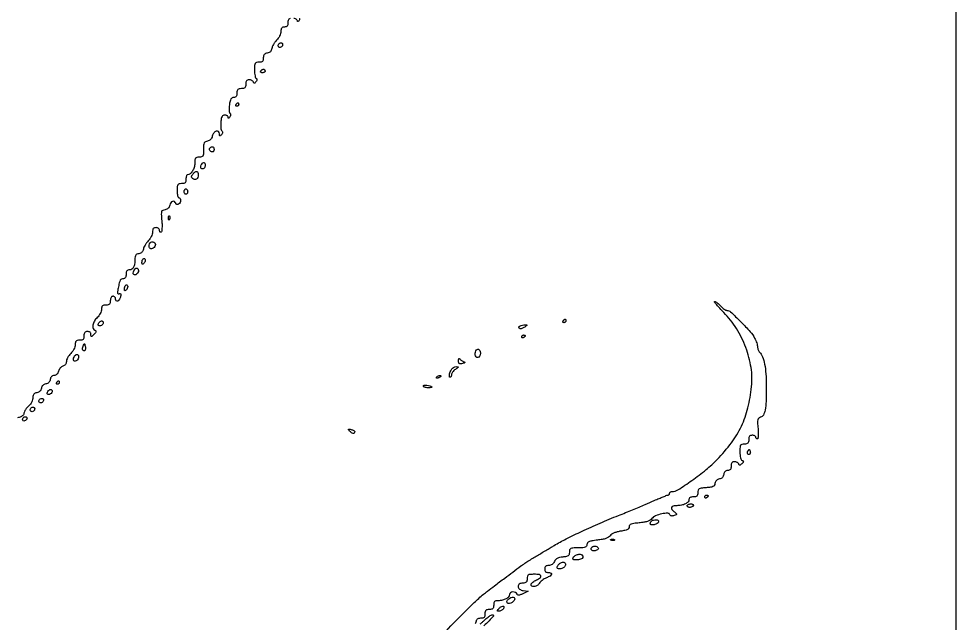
# Model space of a CAD drawing. Extents: x 0 to 2372, y 0 to 2187.
# Drawn here: x 1839 to 2372, y 745 to 1089 of the extents above; entities that cross this region are included whole.
import ezdxf

# ---------------------------------------------------------------- set-up
doc = ezdxf.new("R2010")
doc.units = 0

msp = doc.modelspace()

# ---------------------------------------------------------------- linework, layer by layer
msp.add_lwpolyline([(0, 1093.5), (0, 0), (1186, 0), (2372, 0), (2372, 1093.5), (2372, 2187), (1186, 2187), (0, 2187)], close=True)
for points in [[(1993.204685, 1088.880442, 0.15259), (1992.491667, 1088.491379, 0.147913), (1992.114083, 1087.756727, 0.045296), (1992, 1086.5, -0.044917), (1991.893532, 1085.317234, -0.124434), (1991.55, 1084.5625, -0.149477), (1990.935258, 1084.142566, -0.07578), (1990, 1084, 0.07621), (1989.060373, 1083.855945, 0.151282), (1988.446429, 1083.431818, 0.123909), (1988.104954, 1082.665942, 0.043238), (1988, 1081.454545, -0.075207), (1987.826006, 1080.304328, -0.038467), (1987.287123, 1078.943941, -0.037129), (1986.501965, 1077.598597, -0.045755), (1985.573185, 1076.482276, 0.035026), (1984.620497, 1075.38587, 0.029103), (1983.764311, 1074.099254, 0.030074), (1983.117974, 1072.823204, 0.067042), (1982.823185, 1071.77773, -0.06963), (1982.53744, 1070.783961, -0.090677), (1982.004018, 1070.004056, -0.091234), (1981.231997, 1069.466663, -0.071384), (1980.25, 1069.180449, 0.063704), (1979.205346, 1068.893226, 0.122993), (1978.514308, 1068.378386, 0.117225), (1978.126366, 1067.580071, 0.054795), (1978, 1066.430449, -0.048567), (1977.881089, 1065.209141, -0.152513), (1977.492846, 1064.493045, -0.148603), (1976.758735, 1064.114354, -0.045331), (1975.5, 1064, 0.057941), (1974.095883, 1063.836739, 0.209021), (1973.391509, 1063.308333, 0.116102), (1973.069099, 1062.203376, 0.013184), (1973, 1059.583333, 0.020517), (1973.070451, 1057.86715, 0.029752), (1973.284337, 1056.366146, 0.029649), (1973.590976, 1055.214886, 0.234027), (1973.967954, 1054.833333, -0.163149), (1974.290763, 1054.585325, -0.159777), (1974.402297, 1054.190589, -0.10044), (1974.269552, 1053.652139, -0.041563), (1973.891823, 1053, -0.028582), (1973.3536, 1052.313936, -0.173882), (1972.964766, 1052.099438, -0.275538), (1972.639215, 1052.228694, -0.067515), (1972.340536, 1052.75, 0.113639), (1972.004965, 1053.228323, 0.064235), (1971.419303, 1053.632812, 0.058988), (1970.687358, 1053.906893, 0.060186), (1969.916667, 1054, 0.083381), (1969.035338, 1053.851998, 0.147035), (1968.441667, 1053.423913, 0.11907), (1968.105082, 1052.664212, 0.045039), (1968, 1051.5, -0.045527), (1967.884257, 1050.231486, -0.152009), (1967.5, 1049.5, -0.152009), (1966.768514, 1049.115743, -0.045527), (1965.5, 1049, 0.045527), (1964.231486, 1048.884257, 0.152009), (1963.5, 1048.5, 0.152009), (1963.115743, 1047.768514, 0.045527), (1963, 1046.5, -0.045147), (1962.895702, 1045.347264, -0.115845), (1962.563167, 1044.584523, -0.145225), (1961.981965, 1044.151277, -0.088262), (1961.131669, 1044, 0.126592), (1960.203053, 1043.761061, 0.137027), (1959.537627, 1043.107967, 0.077618), (1959.064304, 1041.878404, 0.019805), (1958.695886, 1039.769329, 0.020734), (1958.542928, 1038.109096, 0.029103), (1958.554503, 1036.621111, 0.028867), (1958.700295, 1035.448394, 0.21205), (1959.011431, 1034.992935, -0.158475), (1959.286299, 1034.668505, -0.103558), (1959.375898, 1034.18211, -0.080818), (1959.265056, 1033.591443, -0.054332), (1958.962526, 1032.973607, -0.020238), (1958.533535, 1032.352394, -0.175296), (1958.256565, 1032.171371, -0.409371), (1958.07686, 1032.280389, -0.059103), (1958.015313, 1032.75, 0.148867), (1957.863742, 1033.226764, 0.097303), (1957.447852, 1033.632812, 0.08108), (1956.830659, 1033.906677, 0.064042), (1956.105035, 1034, 0.116338), (1955.164404, 1033.778134, 0.149103), (1954.522451, 1033.16885, 0.084877), (1954.104354, 1032.009557, 0.020429), (1953.826557, 1029.978478, 0.024306), (1953.751615, 1028.367141, 0.029086), (1953.843129, 1026.850851, 0.029965), (1954.066835, 1025.609859, 0.137644), (1954.421522, 1024.978478, -0.094575), (1954.760471, 1024.479629, -0.128083), (1954.843401, 1023.943401, -0.111389), (1954.654445, 1023.379263, -0.060155), (1954.2, 1022.8, -0.030383), (1953.58579, 1022.256223, -0.284744), (1953.25, 1022.219443, -0.260321), (1953.046105, 1022.507628, -0.02661), (1953, 1023.373324, 0.21854), (1952.450875, 1024.569671, 0.266633), (1951.259599, 1024.797574, 0.147805), (1949.842621, 1023.773954, 0.105752), (1949.002851, 1021.994749, -0.061153), (1948.609603, 1020.925494, -0.076945), (1947.990301, 1020.072819, -0.081572), (1947.17506, 1019.483069, -0.080125), (1946.209006, 1019.180449, 0.082402), (1945.048939, 1018.811284, 0.167276), (1944.392681, 1018.13013, 0.093392), (1944.077274, 1016.890029, 0.015705), (1944, 1014.430449, -0.013102), (1943.931074, 1011.800511, -0.115847), (1943.608931, 1010.693045, -0.209246), (1942.904565, 1010.163649, -0.05806), (1941.5, 1010, 0.050281), (1940.142349, 1009.863127, 0.187091), (1939.432292, 1009.407143, 0.135924), (1939.085897, 1008.486427, 0.022416), (1939, 1006.571429, -0.069224), (1938.673818, 1004.22674, -0.069669), (1937.720196, 1002.065648, -0.08064), (1936.381359, 1000.525581, -0.175327), (1934.928571, 1000, 0.238188), (1934.572534, 999.820191, 0.070073), (1934.272768, 999.265625, 0.053641), (1934.06775, 998.457512, 0.035334), (1934, 997.5, -0.045527), (1933.884257, 996.231486, -0.152009), (1933.5, 995.5, -0.152009), (1932.768514, 995.115743, -0.045527), (1931.5, 995, 0.05449), (1930.111634, 994.848244, 0.201266), (1929.40625, 994.35, 0.124134), (1929.074999, 993.321544, 0.016149), (1929, 991, 0.023598), (1929.07239, 989.467056, 0.037669), (1929.29375, 988.175, 0.04382), (1929.612873, 987.251055, 0.295869), (1930, 987, -0.271056), (1930.724169, 986.576288, -0.142133), (1930.969772, 985.525626, -0.106765), (1930.626688, 984.263724, -0.13558), (1929.809017, 983.381966, -0.088972), (1929.324523, 983.190642, -0.118107), (1928.852632, 983.207877, -0.128568), (1928.467999, 983.43188, -0.117017), (1928.225684, 983.822949, 0.170384), (1927.480585, 984.784431, 0.223398), (1926.393686, 984.931411, 0.170604), (1925.356851, 984.154403, 0.112634), (1924.819551, 982.75, -0.071804), (1924.527763, 981.751983, -0.095067), (1923.980941, 980.981745, -0.092275), (1923.173773, 980.4531, -0.063917), (1922.118975, 980.163279, 0.075209), (1920.773934, 979.76099, 0.213925), (1920.151945, 979.035211, 0.087371), (1919.991832, 977.621085, 0.007219), (1920.274112, 973.913667, -0.014974), (1920.413757, 971.607643, -0.021874), (1920.386892, 969.573363, -0.018398), (1920.234332, 967.950606, -0.225377), (1919.905137, 967.441371, -0.159622), (1919.562082, 967.35851, -0.191124), (1919.265884, 967.504253, -0.125983), (1919.065607, 967.884118, -0.058705), (1919, 968.440983, 0.12119), (1918.849885, 969.051226, 0.106973), (1918.429285, 969.555123, 0.093907), (1917.785022, 969.886332, 0.072022), (1917, 970, 0.07621), (1916.060373, 969.855945, 0.151282), (1915.446429, 969.431818, 0.123909), (1915.104954, 968.665942, 0.043238), (1915, 967.454545, -0.075207), (1914.826006, 966.304328, -0.038467), (1914.287123, 964.943941, -0.037129), (1913.501965, 963.598597, -0.045755), (1912.573185, 962.482276, 0.035026), (1911.620497, 961.38587, 0.029103), (1910.764311, 960.099254, 0.030074), (1910.117974, 958.823204, 0.067042), (1909.823185, 957.77773, -0.06963), (1909.53744, 956.783961, -0.090677), (1909.004018, 956.004056, -0.091234), (1908.231997, 955.466663, -0.071384), (1907.25, 955.180449, 0.065691), (1906.156251, 954.875067, 0.138323), (1905.475505, 954.326407, 0.115972), (1905.1106, 953.430056, 0.038945), (1905, 952.012237, -0.032097), (1904.824934, 949.287886, -0.08738), (1904.250905, 947.44955, -0.135987), (1903.269986, 946.39088, -0.139185), (1901.893011, 946, 0.085724), (1901.026893, 945.850406, 0.146188), (1900.439301, 945.419838, 0.117503), (1900.104697, 944.658664, 0.045088), (1900, 943.5, -0.047734), (1899.90228, 942.478748, -0.083213), (1899.605902, 941.683732, -0.111514), (1899.143008, 941.181832, -0.15208), (1898.559017, 941, 0.10422), (1897.404146, 940.756636, 0.15972), (1896.649953, 940.078778, 0.073809), (1896.094446, 938.665611, 0.010436), (1895.452374, 935.597825, 0.011185), (1895.136669, 933.679084, 0.074377), (1895.144184, 932.712321, 0.2994), (1895.438217, 932.389046, 0.20388), (1895.945685, 932.466432, -0.102752), (1896.470431, 932.657259, -0.306025), (1896.797841, 932.499123, -0.143004), (1896.930089, 931.965226, -0.026022), (1896.834096, 930.939319, -0.088331), (1896.292212, 929.312495, -0.146037), (1895.273913, 928.298998, -0.329557), (1894.414364, 928.423359, -0.200217), (1894, 929.416667, 0.09365), (1893.885796, 930.021059, 0.096515), (1893.559375, 930.534896, 0.099106), (1893.072341, 930.878822, 0.104701), (1892.5, 931, 0.140575), (1891.88002, 930.822179, 0.118484), (1891.4, 930.333333, 0.088208), (1891.09863, 929.543379, 0.04716), (1891, 928.5, -0.045527), (1890.884257, 927.231486, -0.152009), (1890.5, 926.5, -0.152009), (1889.768514, 926.115743, -0.045527), (1888.5, 926, 0.045243), (1887.246473, 925.886341, 0.146819), (1886.510956, 925.510496, 0.152693), (1886.120588, 924.802327, 0.050228), (1886, 923.60496, -0.081044), (1885.822642, 922.51794, -0.039559), (1885.2707, 921.221693, -0.037893), (1884.467357, 919.932838, -0.044699), (1883.517277, 918.85496, 0.071245), (1881.932901, 916.853291, 0.088209), (1881.116052, 914.624806, 0.121262), (1881.239004, 912.763667, 0.231099), (1882.25, 911.703231, -0.130411), (1882.714516, 911.375523, -0.231855), (1882.823973, 910.930908, -0.113), (1882.53203, 910.309689, -0.024392), (1881.75, 909.405612, -0.007531), (1880.663354, 908.300508, -0.179479), (1880.272693, 908.124368, -0.405591), (1880.04758, 908.314838, -0.024489), (1880, 909.285714, 0.099923), (1879.85836, 909.987379, 0.116472), (1879.458333, 910.535714, 0.106002), (1878.82111, 910.881692, 0.071671), (1878, 911, 0.07578), (1877.064742, 910.857434, 0.149477), (1876.45, 910.4375, 0.124434), (1876.106468, 909.682766, 0.044917), (1876, 908.5, -0.045527), (1875.884257, 907.231486, -0.152009), (1875.5, 906.5, -0.152009), (1874.768514, 906.115743, -0.045527), (1873.5, 906, 0.045671), (1872.2254, 905.883333, 0.154167), (1871.495536, 905.495455, 0.151583), (1871.113761, 904.754033, 0.043688), (1871, 903.454545, -0.076912), (1870.821248, 902.299369, -0.038267), (1870.265625, 900.922443, -0.03683), (1869.456762, 899.553462, -0.044556), (1868.5, 898.409091, 0.036549), (1867.543313, 897.301294, 0.034183), (1866.734375, 896.041817, 0.036022), (1866.174234, 894.822323, 0.089883), (1866, 893.860926, -0.082426), (1865.860193, 893.018609, -0.079021), (1865.455081, 892.25298, -0.080037), (1864.838069, 891.658651, -0.088017), (1864.084694, 891.311897, 0.093794), (1863.307179, 890.943177, 0.056763), (1862.554659, 890.251542, 0.05417), (1861.938881, 889.362748, 0.063022), (1861.565642, 888.405517, -0.058886), (1861.185823, 887.407175, -0.081806), (1860.612035, 886.643595, -0.092177), (1859.883201, 886.166827, -0.099187), (1859.050499, 886, 0.090967), (1858.221654, 885.847946, 0.107102), (1857.553748, 885.413917, 0.097166), (1857.080784, 884.70358, 0.063239), (1856.819551, 883.75, -0.071093), (1856.538322, 882.783023, -0.087695), (1856.009039, 882.009232, -0.088854), (1855.252863, 881.470878, -0.075159), (1854.311493, 881.188507, 0.074927), (1853.380287, 880.909654, 0.086432), (1852.622985, 880.377015, 0.086432), (1852.090346, 879.619713, 0.074927), (1851.811493, 878.688507, -0.075159), (1851.529122, 877.747137, -0.088854), (1850.990768, 876.990961, -0.087695), (1850.216977, 876.461678, -0.071093), (1849.25, 876.180449, 0.063874), (1848.198873, 875.891064, 0.12496), (1847.509216, 875.372357, 0.117359), (1847.124348, 874.562551, 0.052551), (1847, 873.3827, -0.076838), (1846.82857, 872.273758, -0.040845), (1846.301162, 870.984812, -0.039444), (1845.531418, 869.726179, -0.048953), (1844.620978, 868.699699, 0.032537), (1843.682343, 867.708837, 0.028037), (1842.828819, 866.555807, 0.029031), (1842.17308, 865.418788, 0.069236), (1841.860763, 864.497448, -0.090147), (1841.547627, 863.68622, -0.074812), (1840.952363, 862.97595, -0.072142), (1840.151277, 862.45124, -0.073666), (1839.239784, 862.180449, 0.064322), (1838.201717, 861.892952, 0.122773)], [(1998.400667, 1088.902322, -0.191232), (1998.588955, 1088.647281, -0.138155), (1998.582539, 1088.259019, -0.065714), (1998.375932, 1087.799254, -0.027962), (1997.980133, 1087.232328, -0.230298), (1997.705006, 1087.098508, -0.280749), (1997.468042, 1087.242948, -0.038577), (1997.233582, 1087.799254, 0.149938), (1996.905443, 1088.259465, 0.062779), (1996.241011, 1088.647281, 0.054337), (1995.370844, 1088.911099, 0.046485)], [(2076.848404, 735.548121, -0.003338), (2087.31481, 746.304162, -0.003025), (2097.930537, 756.93944, -0.023532), (2103.138168, 761.630048, -0.008212), (2105.42177, 763.438243, -0.001807), (2109.404113, 766.46371, -0.001296), (2115.289287, 770.877461, -0.000364), (2124.5, 777.737631, -0.01312), (2126.076136, 778.846748, -0.004156), (2128.483667, 780.419453, -0.004146), (2131.198023, 782.128977, -0.004598), (2133.848654, 783.734323, 0.000121), (2136.510392, 785.313989, 0.00011), (2139.258099, 786.946386, 0.00011), (2141.71555, 788.4078, 0.000353), (2143.348654, 789.381034, -0.017398), (2150.151866, 793.127232, -0.008084), (2159.219426, 797.534033, -0.007618), (2169.463877, 802.120956, -0.007277), (2180, 806.46655, 0.000538), (2187.965169, 809.626834, 0.004037), (2191.724584, 811.158386, 0.005405), (2195.034179, 812.580123, 0.001409), (2200.31977, 814.936543, -0.004736), (2203.000098, 816.110168, -0.006703), (2205.409487, 817.100109, -0.004061), (2207.447895, 817.886777, -0.090291), (2208.06977, 818, 0.106676), (2208.424687, 818.076594, 0.099434), (2208.726745, 818.29375, 0.095976), (2208.929243, 818.618249, 0.091892), (2209, 819, -0.128314), (2209.099506, 819.381361, -0.100732), (2209.379468, 819.70625, -0.08922), (2209.798261, 819.924697, -0.075849), (2210.291806, 820, 0.143275), (2213.750414, 821.011837, 0.011674), (2221.661884, 826.338559, 0.016815), (2229.751622, 832.482671, 0.028417), (2236.03679, 838.221558, 0.033971), (2244.154401, 847.741371, 0.049053), (2249.839042, 857.222203, 0.049542), (2253.530279, 867.555505, 0.035582), (2255.641216, 879.638772, 0.064646), (2255.345615, 890.467473, 0.050655), (2252.348606, 901.842158, 0.049581), (2247.027561, 912.638154, 0.055218), (2239.843642, 921.755677, -0.007474), (2237.553646, 924.152011, -0.014045), (2235.788636, 926.16573, -0.011023), (2234.543425, 927.738944, -0.619415), (2234.673302, 928, -0.138806), (2235.191319, 927.853367, -0.023194), (2236.053973, 927.265625, -0.023881), (2237.029093, 926.457193, -0.019163), (2238, 925.5, 0.025187), (2238.994297, 924.543081, 0.028671), (2240.039415, 923.734375, 0.029685), (2240.992995, 923.160335, 0.12122), (2241.644617, 923, -0.191616), (2243.632274, 922.209231, -0.007272), (2249.459945, 916.537599, -0.012373), (2254.902051, 910.808101, -0.06451), (2257.378025, 907.235874, -0.021201), (2257.998886, 905.899282, -0.019494), (2258.523545, 904.477345, -0.019918), (2258.891074, 903.173069, -0.058777), (2259, 902.24966, 0.053828), (2259.085708, 901.455842, 0.038561), (2259.343063, 900.600274, 0.03912), (2259.720438, 899.813986, 0.065023), (2260.167875, 899.232125, -0.107334), (2261.835316, 896.639533, -0.040774), (2263.014503, 892.479281, -0.032022), (2263.745074, 886.920273, -0.01631), (2263.984944, 879.875, -0.008055), (2263.858279, 871.25433, -0.037986), (2263.331534, 866.338104, -0.076166), (2262.345253, 863.502314, -0.210078), (2260.723004, 862.217313, 0.110978), (2259.689892, 861.683621, 0.163948), (2259.162935, 860.820093, 0.069684), (2259.031351, 859.252904, 0.008763), (2259.279831, 855.850591, -0.014431), (2259.418119, 853.607376, -0.024169), (2259.388612, 851.718611, -0.021345), (2259.235047, 850.283961, -0.371126), (2258.905172, 850, -0.109689), (2258.559847, 850.076679, -0.09986), (2258.265894, 850.29375, -0.095119), (2258.068752, 850.618205, -0.089319), (2258, 851, 0.191087), (2257.848523, 851.381882, 0.088204), (2257.4125, 851.70625, 0.068025), (2256.765418, 851.926307, 0.048028), (2256, 852, 0.07578), (2255.064742, 851.857434, 0.149477), (2254.45, 851.4375, 0.124434), (2254.106468, 850.682766, 0.044917), (2254, 849.5, -0.045527), (2253.884257, 848.231486, -0.152009), (2253.5, 847.5, -0.152009), (2252.768514, 847.115743, -0.045527), (2251.5, 847, 0.057941), (2250.095883, 846.836739, 0.209021), (2249.391509, 846.308333, 0.116102), (2249.069099, 845.203376, 0.013184), (2249, 842.583333, 0.023419), (2249.085097, 840.767506, 0.039356), (2249.346698, 839.264544, 0.047876), (2249.741041, 838.173004, 0.196729), (2250.25, 837.708333, -0.074242), (2250.791793, 837.412592, -0.252947), (2250.952882, 837.058943, -0.154062), (2250.769647, 836.59179, -0.026476), (2250.125, 835.875, -0.026476), (2249.40821, 835.230353, -0.154062), (2248.941057, 835.047118, -0.252947), (2248.587408, 835.208207, -0.074242), (2248.291667, 835.75, 0.117654), (2247.974456, 836.228224, 0.066702), (2247.404948, 836.632812, 0.060765), (2246.683705, 836.906843, 0.060503), (2245.916667, 837, 0.083381), (2245.035338, 836.851998, 0.147035), (2244.441667, 836.423913, 0.11907), (2244.105082, 835.664212, 0.045039), (2244, 834.5, -0.045013), (2243.894691, 833.332615, -0.119974), (2243.556955, 832.573759, -0.147496), (2242.959762, 832.147084, -0.082056), (2242.069551, 832, 0.089135), (2241.229196, 831.84899, 0.107865), (2240.556336, 831.417234, 0.098278), (2240.08185, 830.707764, 0.0632), (2239.819551, 829.75, -0.071093), (2239.538322, 828.783023, -0.087695), (2239.009039, 828.009232, -0.088854), (2238.252863, 827.470878, -0.075159), (2237.311493, 827.188507, 0.074927), (2236.380287, 826.909654, 0.086432), (2235.622985, 826.377015, 0.086432), (2235.090346, 825.619713, 0.074927), (2234.811493, 824.688507, -0.092863), (2234.423968, 823.544368, -0.151471), (2233.686154, 822.845399, -0.083263), (2232.339844, 822.441341, -0.015338), (2229.75, 822.195209, 0.012796), (2226.976669, 821.945857, 0.102743), (2225.766806, 821.544884, 0.194742), (2225.188942, 820.802357, 0.069276), (2225, 819.445209, -0.047898), (2224.881776, 818.213903, -0.152423), (2224.494398, 817.494521, -0.149336), (2223.760859, 817.114646, -0.04537), (2222.5, 817, 0.047492), (2221.469622, 816.90191, 0.085251), (2220.676675, 816.603518, 0.114432), (2220.180246, 816.133686, 0.147313), (2220, 815.535184, -0.188611), (2219.473113, 814.188114, -0.088642), (2217.958506, 813.040783, -0.068768), (2215.713607, 812.261431, -0.049247), (2213.065741, 812, 0.059937), (2211.022473, 811.754183, 0.249512), (2210.127079, 810.955296, 0.26356), (2210.314975, 809.806613, 0.064708), (2211.75, 808.431663, -0.014402), (2212.799195, 807.611329, -0.247709), (2212.960744, 807.221389, -0.266811), (2212.724947, 806.887121, -0.016372), (2211.55997, 806.39151, -0.047173), (2210.725787, 806.155953, -0.090756), (2210.033499, 806.156007, -0.124185), (2209.528153, 806.38667, -0.144427), (2209.227114, 806.818658, 0.329736), (2207.966781, 807.703336, 0.044983), (2204.568767, 807.311188, 0.045826), (2201.025022, 806.228979, 0.126203), (2198.944191, 804.682752, -0.084397), (2197.872223, 803.739253, -0.056895), (2196.394162, 803.043989, -0.042307), (2194.387463, 802.549835, -0.018539), (2191.666129, 802.222219, 0.011804), (2188.706857, 801.906324, 0.061422), (2187.120294, 801.496741, 0.135188), (2186.305654, 800.885028, 0.165993), (2186, 799.989714, -0.152681), (2185.726232, 799.114081, -0.121262), (2184.979812, 798.454909, -0.065988), (2183.597296, 797.949822, -0.017411), (2181.277906, 797.518966, 0.027246), (2179.261014, 797.103127, 0.036259), (2177.491074, 796.496298, 0.041459), (2176.097643, 795.760827, 0.098129), (2175.254096, 794.952385, -0.104567), (2174.313766, 794.073903, -0.052024), (2172.831058, 793.377545, -0.0384), (2170.760976, 792.830495, -0.017236), (2167.97619, 792.417796, 0.010874), (2164.783942, 791.986137, 0.061758), (2163.138951, 791.513979, 0.138817), (2162.310157, 790.845485, 0.155276), (2162, 789.870834, -0.128743), (2161.749971, 788.915887, -0.176964), (2161.081849, 788.343542, -0.077625), (2159.733369, 788.065835, -0.012041), (2157, 788, 0.010431), (2153.983731, 787.937065, 0.103421), (2152.762372, 787.628018, 0.215212), (2152.185766, 786.933495, 0.067337), (2152, 785.560365, -0.061354), (2151.838619, 784.250155, -0.174989), (2151.333917, 783.498936, -0.117149), (2150.314701, 783.068603, -0.020928), (2148.25, 782.810365, 0.031375), (2146.422604, 782.542949, 0.071993), (2145.119903, 782.064806, 0.090253), (2144.189987, 781.319668, 0.075596), (2143.512872, 780.25, -0.066077), (2142.951003, 779.324034, -0.072098), (2142.181216, 778.607635, -0.074349), (2141.261839, 778.155424, -0.077327), (2140.262872, 778, 0.05552), (2139.228262, 777.884763, 0.126153), (2138.532859, 777.529042, 0.138966), (2138.134957, 776.909382, 0.073799), (2138, 776, 0.072254), (2138.126841, 775.126841, 0.124864), (2138.5, 774.5, 0.124864), (2139.126841, 774.126841, 0.072254), (2140, 774, -0.083035), (2141.544457, 773.741731, -0.414263), (2141.891846, 773.029744, -0.179117), (2141.079331, 772.037264, -0.034414), (2138.961783, 770.98417, 0.035714), (2137.725544, 770.365356, 0.030733), (2136.523183, 769.548163, 0.03193), (2135.522708, 768.66673, 0.073466), (2134.926599, 767.86285, -0.140124), (2133.744249, 766.643104, -0.098438), (2131.922761, 766.026746, -0.170538), (2130.589963, 766.307736, -0.348145), (2130.240509, 767.25, -0.109106), (2130.575488, 767.818775, -0.032338), (2131.314198, 768.516029, -0.030765), (2132.269632, 769.213195, -0.028828), (2133.323842, 769.804566, 0.038378), (2135.543752, 771.106136, 0.352766), (2135.837002, 772.105194, 0.27145), (2134.879067, 772.830257, 0.029453), (2132, 773, 0.016149), (2129.678456, 772.925001, 0.124134), (2128.65, 772.59375, 0.201266), (2128.151756, 771.888366, 0.05449), (2128, 770.5, -0.045527), (2127.884257, 769.231486, -0.152009), (2127.5, 768.5, -0.152009), (2126.768514, 768.115743, -0.045527), (2125.5, 768, 0.140064), (2123.560352, 767.445778, 0.274937), (2122.847828, 766.06891, 0.230456), (2123.692738, 764.565731, 0.119422), (2125.75, 763.772515), (2128.5, 763.412185), (2125.579413, 761.967853, -0.017299), (2124.092285, 761.295392, -0.082267), (2123.185607, 761.087004, -0.176154), (2122.613782, 761.255767, -0.154546), (2122.24608, 761.76176, 0.209464), (2121.410658, 762.68648, 0.119677), (2119.905041, 762.968099, 0.131689), (2118.534724, 762.521308, 0.253677), (2118, 761.535184, -0.185551), (2117.498895, 760.231361, -0.083828), (2116.040419, 759.076656, -0.068528), (2113.94012, 758.272727, -0.057243), (2111.565741, 758, 0.042902), (2110.2524, 757.887102, 0.15137), (2109.506574, 757.506406, 0.155113), (2109.117084, 756.777242, 0.045739), (2109, 755.5, -0.045527), (2108.884257, 754.231486, -0.152009), (2108.5, 753.5, -0.152009), (2107.768514, 753.115743, -0.045527), (2106.5, 753, 0.045527), (2105.231486, 752.884257, 0.152009), (2104.5, 752.5, 0.152009), (2104.115743, 751.768514, 0.045527), (2104, 750.5, -0.045331), (2103.885646, 749.241265, -0.148603), (2103.506955, 748.507154, -0.152513), (2102.790859, 748.118911, -0.048567), (2101.569551, 748, 0.054795), (2100.419929, 747.873634, 0.117225), (2099.621614, 747.485692, 0.122993), (2099.106774, 746.794654, 0.063704), (2098.819551, 745.75, -0.071093), (2098.538322, 744.783023, -0.087695)], [(2101.369035, 744.88125, 0.017302), (2102.57655, 745.850999, 0.012876), (2103.842584, 747, -0.023536), (2105.801757, 748.703352, -0.052654), (2107.467685, 749.755687, -0.11763), (2108.546683, 750.001501, -0.411232), (2109, 749.543541, -0.193382), (2108.876414, 749.235952, -0.00084), (2106.35625, 746.6149, -0.003863), (2103.450226, 743.648897, -0.002407)]]:
    msp.add_lwpolyline(points, format="xyb")
for points in [[(1989, 1074.166667, -0.108877), (1988.811284, 1073.310297, -0.127543), (1988.284736, 1072.669079, -0.144342), (1987.566741, 1072.412785, -0.153624), (1986.844208, 1072.596285, -0.216101), (1986.429398, 1073.213724, -0.159804), (1986.55481, 1074.037836, -0.132181), (1987.184533, 1074.740389, -0.145303), (1988.059017, 1075, -0.087308), (1988.418314, 1074.936779, -0.094392), (1988.723586, 1074.755208, -0.100145), (1988.927786, 1074.484563, -0.112153)], [(1979, 1059, -0.153634), (1978.879982, 1058.618621, -0.097988), (1978.542039, 1058.29375, -0.080552), (1978.037096, 1058.074545, -0.062283), (1977.440983, 1058, -0.066118), (1976.889346, 1058.073267, -0.138808), (1976.521475, 1058.29375, -0.191142), (1976.392057, 1058.620352, -0.139169), (1976.5, 1059, -0.06081), (1976.806203, 1059.382515, -0.051032), (1977.2129, 1059.70625, -0.053229), (1977.653442, 1059.926698, -0.089642), (1978.059017, 1060, -0.105429), (1978.418051, 1059.923444, -0.099231), (1978.723586, 1059.70625, -0.096318), (1978.928382, 1059.381732, -0.092995)], [(1964, 1040, -0.105053), (1963.918938, 1039.618444, -0.099167), (1963.688914, 1039.29375, -0.09642), (1963.345238, 1039.076123, -0.093332), (1962.940983, 1039, -0.108972), (1962.586039, 1039.078288, -0.182303), (1962.3746, 1039.29375, -0.161196), (1962.343488, 1039.6179, -0.082592), (1962.5, 1040, -0.029505), (1962.768994, 1040.382774, -0.035638), (1963.066025, 1040.70625, -0.038439), (1963.34829, 1040.934461, -0.151918), (1963.559017, 1041, -0.210953), (1963.727648, 1040.92554, -0.081139), (1963.870461, 1040.70625, -0.061769), (1963.967655, 1040.382849, -0.042167)], [(1950, 1014.5, -0.06085), (1949.929934, 1013.926402, -0.079459), (1949.723586, 1013.440625, -0.097386), (1949.417907, 1013.1154, -0.156819), (1949.059017, 1013, -0.139398), (1948.230079, 1013.235684, -0.123736), (1947.603969, 1013.880661, -0.139481), (1947.401415, 1014.683432, -0.191124), (1947.693853, 1015.36052, -0.094876), (1948.508765, 1015.913511, -0.1934), (1949.269246, 1015.932483, -0.202875), (1949.806289, 1015.424643, -0.103624)], [(1945, 1005.559017, -0.09848), (1944.786296, 1004.484534, -0.119858), (1944.182435, 1003.658465, -0.164168), (1943.41103, 1003.354327, -0.211971), (1942.708381, 1003.624952, -0.218914), (1942.41633, 1004.414306, -0.079214), (1942.701133, 1005.605117, -0.079209), (1943.34213, 1006.648401, -0.218838), (1944.106989, 1007, -0.15858), (1944.447594, 1006.889187, -0.097032), (1944.737678, 1006.576711, -0.078855), (1944.933547, 1006.110074, -0.060079)], [(1941, 1000.059017, -0.091423), (1940.717964, 998.529437, -0.153), (1939.914493, 997.51178, -0.196903), (1938.832295, 997.281125, -0.152813), (1937.755249, 997.844751, -0.08516), (1937.3446, 998.425486, -0.132166), (1937.233708, 999.025443, -0.10823), (1937.435095, 999.686628, -0.045393), (1937.964826, 1000.457618, -0.04941), (1939.1735, 1001.651715, -0.205619), (1940.13781, 1001.923799, -0.286307), (1940.781141, 1001.394697, -0.081385)], [(1935, 990.5, -0.064853), (1934.925306, 989.926543, -0.082425), (1934.70625, 989.440625, -0.098894), (1934.381354, 989.115568, -0.148195), (1934, 989, -0.148195), (1933.618646, 989.115568, -0.098894), (1933.29375, 989.440625, -0.082425), (1933.074694, 989.926543, -0.064853), (1933, 990.5, -0.064853), (1933.074694, 991.073457, -0.082425), (1933.29375, 991.559375, -0.098894), (1933.618646, 991.884432, -0.148195), (1934, 992, -0.148195), (1934.381354, 991.884432, -0.098894), (1934.70625, 991.559375, -0.082425), (1934.925306, 991.073457, -0.064853)], [(1924.683114, 974.8125, -0.054073), (1924.461564, 974.395823, -0.470617), (1924.279315, 974.37858, -0.168741), (1924.137993, 974.670344, -0.018894), (1924.078947, 975.416667, -0.028489), (1924.089945, 976.112848, -0.077125), (1924.200665, 976.592839, -0.208169), (1924.385309, 976.77538, -0.296942), (1924.604167, 976.729167, -0.126455), (1924.797407, 976.402231, -0.060344), (1924.876576, 975.916927, -0.05415), (1924.839148, 975.359369, -0.051402)], [(1916.264432, 961.402234, -0.2156), (1916.601122, 960.509634, -0.110164), (1916.259312, 959.336188, -0.102084), (1915.41984, 958.352279, -0.166767), (1914.393011, 958, -0.094654), (1913.861291, 958.101569, -0.096806), (1913.409197, 958.391667, -0.098907), (1913.106563, 958.824567, -0.103603), (1913, 959.333333, -0.103919), (1913.29643, 960.744179, -0.14902), (1914.123846, 961.706715, -0.181908), (1915.217658, 961.934142, -0.158948)], [(1910.1125, 949.7125, -0.034004), (1909.572437, 949.24129, -0.258294), (1909.25, 949.194569, -0.271978), (1909.050901, 949.441764, -0.036751), (1909, 950.133333, -0.07118), (1909.185927, 951.432743, -0.125949), (1909.734472, 952.358698, -0.296734), (1910.350998, 952.489127, -0.22378), (1910.841667, 951.975, -0.099514), (1910.906408, 951.452911, -0.059262), (1910.785599, 950.836016, -0.055968), (1910.509426, 950.223506, -0.062578)], [(1907, 945.559017, -0.119467), (1906.733481, 944.459491, -0.102648), (1905.983357, 943.532249, -0.130219), (1905.067091, 943.115307, -0.242984), (1904.30993, 943.356736, -0.230479), (1904.019605, 944.197884, -0.076784), (1904.381846, 945.486858, -0.075769), (1905.122972, 946.621817, -0.213422), (1905.968615, 947, -0.138501), (1906.361922, 946.888923, -0.100101), (1906.697031, 946.576711, -0.085761), (1906.922668, 946.109745, -0.069866)], [(1900.1125, 934.7125, -0.034004), (1899.572437, 934.24129, -0.258294), (1899.25, 934.194569, -0.271978), (1899.050901, 934.441764, -0.036751), (1899, 935.133333, -0.07118), (1899.185927, 936.432743, -0.125949), (1899.734472, 937.358698, -0.296734), (1900.350998, 937.489127, -0.22378), (1900.841667, 936.975, -0.099514), (1900.906408, 936.452911, -0.059262), (1900.785599, 935.836016, -0.055968), (1900.509426, 935.223506, -0.062578)], [(1887, 916.059017, -0.161033), (1886.724195, 915.224864, -0.089687), (1885.935284, 914.48511, -0.09984), (1885.010153, 914.120596, -0.245171), (1884.333333, 914.333333, -0.245171), (1884.120596, 915.010153, -0.09984), (1884.48511, 915.935284, -0.089687), (1885.224864, 916.724195, -0.161033), (1886.059017, 917, -0.099038), (1886.418132, 916.928163, -0.097945), (1886.723586, 916.723586, -0.097945), (1886.928163, 916.418132, -0.099038)], [(2150, 917, -0.105053), (2149.918938, 916.618444, -0.099167), (2149.688914, 916.29375, -0.09642), (2149.345238, 916.076123, -0.093332), (2148.940983, 916, -0.108972), (2148.586039, 916.078288, -0.182303), (2148.3746, 916.29375, -0.161196), (2148.343488, 916.6179, -0.082592), (2148.5, 917, -0.029505), (2148.768994, 917.382774, -0.035638), (2149.066025, 917.70625, -0.038439), (2149.34829, 917.934461, -0.151918), (2149.559017, 918, -0.210953), (2149.727648, 917.92554, -0.081139), (2149.870461, 917.70625, -0.061769), (2149.967655, 917.382849, -0.042167)], [(2126.602678, 913.473952, -0.037464), (2125.812517, 912.973956, -0.045944), (2125.007429, 912.635983, -0.052554), (2124.302176, 912.492565, -0.163736), (2123.836366, 912.601131, -0.18854), (2123.345588, 913.254119, -0.283622), (2123.537359, 913.918732, -0.122784), (2124.552696, 914.463967, -0.044928), (2126.173956, 914.723386, -0.005785), (2127.687108, 914.810187, -0.333051), (2127.90442, 914.662389, -0.32035), (2127.827973, 914.405739, -0.005548)], [(2127, 908.559017, -0.151918), (2126.934461, 908.34829, -0.038439), (2126.70625, 908.066025, -0.035638), (2126.382774, 907.768994, -0.029505), (2126, 907.5, -0.082592), (2125.6179, 907.343488, -0.161196), (2125.29375, 907.3746, -0.182303), (2125.078288, 907.586039, -0.108972), (2125, 907.940983, -0.093332), (2125.076123, 908.345238, -0.09642), (2125.29375, 908.688914, -0.099167), (2125.618444, 908.918938, -0.105053), (2126, 909, -0.042167), (2126.382849, 908.967655, -0.061769), (2126.70625, 908.870461, -0.081139), (2126.92554, 908.727648, -0.210953)], [(1876.588397, 900.255064, -0.220948), (1875.898745, 900.002939, -0.276564), (1875.356048, 900.393712, -0.130073), (1875.197724, 901.452724, -0.074943), (1875.53122, 902.706872, -0.006675), (1876.048268, 903.855863, -0.299388), (1876.260685, 903.986918, -0.331063), (1876.447586, 903.839331, -0.007526), (1876.743156, 902.671731, -0.03472), (1876.865716, 901.928682, -0.039523), (1876.876572, 901.207674, -0.043304), (1876.785351, 900.606158, -0.13795)], [(2101.300491, 899.659316, -0.076488), (2101.434161, 899.043451, -0.047164), (2101.409494, 898.300927, -0.046126), (2101.242457, 897.552737, -0.060507), (2100.949121, 896.917675, -0.206355), (2100.006446, 896.258508, -0.254547), (2098.995145, 896.566119, -0.164116), (2098.390773, 897.811933, -0.123814), (2098.574206, 899.332783, -0.066533), (2099.209112, 900.496966, -0.207776), (2099.962771, 900.937461, -0.247573), (2100.699973, 900.654761, -0.088435)], [(1873, 896.559017, -0.119467), (1872.733481, 895.459491, -0.102648), (1871.983357, 894.532249, -0.130219), (1871.067091, 894.115307, -0.242984), (1870.30993, 894.356736, -0.230479), (1870.019605, 895.197884, -0.076784), (1870.381846, 896.486858, -0.075769), (1871.122972, 897.621817, -0.213422), (1871.968615, 898, -0.138501), (1872.361922, 897.888923, -0.100101), (1872.697031, 897.576711, -0.085761), (1872.922668, 897.109745, -0.069866)], [(2091.97421, 893.825208, -0.058059), (2092.523599, 893.57491, -0.436037), (2092.575489, 893.325281, -0.159381), (2092.225159, 893.065922, -0.016352), (2091.22421, 892.768883, -0.038286), (2090.07602, 892.560846, -0.182497), (2089.442497, 892.728233, -0.196811), (2089.105881, 893.261813, -0.045344), (2089.015313, 894.34362, -0.027844), (2089.065773, 895.146386, -0.125392), (2089.23352, 895.581546, -0.361627), (2089.477657, 895.646334, -0.137703), (2089.765313, 895.399944, 0.058101), (2090.153177, 894.944011, 0.032633), (2090.717235, 894.483592, 0.03212), (2091.355944, 894.087484, 0.044879)], [(2087.222506, 889.443296, 0.039673), (2086.372128, 888.740993, 0.040914), (2085.652861, 887.919906, 0.04435), (2085.155452, 887.106729, 0.115592), (2085, 886.443296, -0.061393), (2084.931978, 885.8914, -0.079878), (2084.731766, 885.423968, -0.097622), (2084.435126, 885.111067, -0.155598), (2084.086864, 885, -0.354894), (2083.819048, 885.217485, -0.070023), (2083.774597, 885.88125, -0.04672), (2083.937105, 886.84929, -0.025312), (2084.306102, 888, -0.04133), (2084.921263, 889.29478, -0.070454), (2085.660758, 890.234296, -0.086602), (2086.507711, 890.802017, -0.104818), (2087.441744, 891, -0.011638), (2088.68362, 890.97109, -0.441831), (2088.843382, 890.77837, -0.203073), (2088.65707, 890.467985, -0.004619)], [(2079, 885.606989, -0.2252), (2078.911231, 885.419896, -0.029412), (2078.544118, 885.154486, -0.029555), (2078.042538, 884.875192, -0.020646), (2077.448062, 884.618443, -0.036408), (2076.868281, 884.443138, -0.155351), (2076.512472, 884.474315, -0.32948), (2076.393111, 884.674071, -0.1144), (2076.507079, 885.011454, -0.115814), (2077.098109, 885.603931, -0.080554), (2077.973761, 885.969265, -0.115534), (2078.708846, 885.972535, -0.349578)], [(1862, 882, -0.105053), (1861.918938, 881.618444, -0.099167), (1861.688914, 881.29375, -0.09642), (1861.345238, 881.076123, -0.093332), (1860.940983, 881, -0.108972), (1860.586039, 881.078288, -0.182303), (1860.3746, 881.29375, -0.161196), (1860.343488, 881.6179, -0.082592), (1860.5, 882, -0.029505), (1860.768994, 882.382774, -0.035638), (1861.066025, 882.70625, -0.038439), (1861.34829, 882.934461, -0.151918), (1861.559017, 883, -0.210953), (1861.727648, 882.92554, -0.081139), (1861.870461, 882.70625, -0.061769), (1861.967655, 882.382849, -0.042167)], [(2073.801973, 879.53136, -0.470633), (2073.78291, 879.329935, -0.088426), (2073.393913, 879.156087, -0.042221), (2072.654281, 879.037106, -0.018779), (2071.666667, 879, -0.033583), (2070.64522, 879.068684, -0.051415), (2069.783333, 879.276884, -0.066714), (2069.189385, 879.580829, -0.245928), (2069, 879.942582, -0.381207), (2069.450905, 880.448055, -0.049896), (2071.01785, 880.470435, -0.047702), (2072.737391, 880.156182, -0.128019)], [(1858, 877.059017, -0.161033), (1857.724195, 876.224864, -0.089687), (1856.935284, 875.48511, -0.09984), (1856.010153, 875.120596, -0.245171), (1855.333333, 875.333333, -0.245171), (1855.120596, 876.010153, -0.09984), (1855.48511, 876.935284, -0.089687), (1856.224864, 877.724195, -0.161033), (1857.059017, 878, -0.099038), (1857.418132, 877.928163, -0.097945), (1857.723586, 877.723586, -0.097945), (1857.928163, 877.418132, -0.099038)], [(1853, 872.166667, -0.108877), (1852.811284, 871.310297, -0.127543), (1852.284736, 870.669079, -0.144342), (1851.566741, 870.412785, -0.153624), (1850.844208, 870.596285, -0.216101), (1850.429398, 871.213724, -0.159804), (1850.55481, 872.037836, -0.132181), (1851.184533, 872.740389, -0.145303), (1852.059017, 873, -0.087308), (1852.418314, 872.936779, -0.094392), (1852.723586, 872.755208, -0.100145), (1852.927786, 872.484563, -0.112153)], [(1848, 867.166667, -0.108877), (1847.811284, 866.310297, -0.127543), (1847.284736, 865.669079, -0.144342), (1846.566741, 865.412785, -0.153624), (1845.844208, 865.596285, -0.216101), (1845.429398, 866.213724, -0.159804), (1845.55481, 867.037836, -0.132181), (1846.184533, 867.740389, -0.145303), (1847.059017, 868, -0.087308), (1847.418314, 867.936779, -0.094392), (1847.723586, 867.755208, -0.100145), (1847.927786, 867.484563, -0.112153)], [(1843.103799, 860.703799, -0.113251), (1842.214666, 860.146534, -0.251496), (1841.448742, 860.268926, -0.258096), (1841.141241, 860.967994, -0.116221), (1841.468963, 861.949781, -0.09291), (1841.801911, 862.315254, -0.096292), (1842.240657, 862.529717, -0.099247), (1842.716563, 862.560607, -0.105525), (1843.156231, 862.403444, -0.094625), (1843.531428, 862.059296, -0.169261), (1843.655459, 861.664644, -0.136091), (1843.515485, 861.214314, -0.053431)], [(2030, 853.883369, -0.217518), (2029.703661, 853.234413, -0.227657), (2029.027751, 853.049976, -0.11701), (2028.051057, 853.47943, -0.057778), (2027.065294, 854.421326, -0.020124), (2026.483961, 855.182104, -0.363425), (2026.50812, 855.465884, -0.253319), (2026.834001, 855.564019, -0.01302), (2027.942849, 855.304694, -0.037801), (2028.730253, 855.033806, -0.049464), (2029.395712, 854.665273, -0.058693), (2029.855541, 854.260458, -0.18499)], [(2254.604167, 841.270833, -0.198339), (2253.941134, 840.995338, -0.274516), (2253.399603, 841.315272, -0.160291), (2253.239822, 842.176395, -0.105175), (2253.582949, 843.134215, -0.024362), (2254.012891, 843.759582, -0.233206), (2254.294341, 843.899578, -0.286646), (2254.536207, 843.749629, -0.033951), (2254.787251, 843.138246, -0.052621), (2254.903448, 842.610215, -0.052345), (2254.907167, 842.068604, -0.057227), (2254.805016, 841.594136, -0.115259)], [(2231, 817.559017, -0.151918), (2230.934461, 817.34829, -0.038439), (2230.70625, 817.066025, -0.035638), (2230.382774, 816.768994, -0.029505), (2230, 816.5, -0.082592), (2229.6179, 816.343488, -0.161196), (2229.29375, 816.3746, -0.182303), (2229.078288, 816.586039, -0.108972), (2229, 816.940983, -0.093332), (2229.076123, 817.345238, -0.09642), (2229.29375, 817.688914, -0.099167), (2229.618444, 817.918938, -0.105053), (2230, 818, -0.042167), (2230.382849, 817.967655, -0.061769), (2230.70625, 817.870461, -0.081139), (2230.92554, 817.727648, -0.210953)], [(2222.5, 812, -0.08825), (2222.157656, 811.617164, -0.053305), (2221.640225, 811.29375, -0.051278), (2221.038022, 811.074167, -0.061875), (2220.440983, 811, -0.067639), (2219.890182, 811.074854, -0.08433), (2219.423289, 811.29375, -0.09965), (2219.111069, 811.61866, -0.142666), (2219, 812, -0.195654), (2219.155423, 812.381985, -0.086673), (2219.604836, 812.70625, -0.066561), (2220.270941, 812.926392, -0.0466), (2221.059017, 813, -0.047867), (2221.804599, 812.928459, -0.104212), (2222.33165, 812.70625, -0.181468), (2222.558599, 812.378123, -0.202618)], [(2202.755005, 802.75, -0.199545), (2201.950071, 801.817407, -0.065171), (2200.198747, 801.208394, -0.078674), (2198.567126, 801.130863, -0.382481), (2198, 801.763782, -0.117571), (2198.224497, 802.705313, -0.125652), (2198.846704, 803.417411, -0.099028), (2199.868929, 803.855954, -0.052009), (2201.25, 804, -0.062422), (2201.968883, 803.9099, -0.111391), (2202.497322, 803.640651, -0.149915), (2202.763643, 803.234231, -0.151292)], [(2168.435239, 788.104785, -0.329306), (2168.371346, 787.33365, -0.11095), (2167.404259, 786.627213, -0.085603), (2166.014399, 786.288411, -0.156737), (2164.893446, 786.565854, -0.099571), (2164.583963, 786.855362, -0.098068), (2164.408412, 787.243523, -0.097818), (2164.393814, 787.67014, -0.098508), (2164.542705, 788.069098, -0.156383), (2165.314828, 788.7287, -0.097191), (2166.492068, 788.970945, -0.097768), (2167.66749, 788.750066, -0.160496)], [(2177.729167, 792.395833, -0.126455), (2177.402231, 792.202593, -0.060344), (2176.916927, 792.123424, -0.05415), (2176.359369, 792.160852, -0.051402), (2175.8125, 792.316886, -0.054073), (2175.395823, 792.538436, -0.470617), (2175.37858, 792.720685, -0.168741), (2175.670344, 792.862007, -0.018894), (2176.416667, 792.921053, -0.028489), (2177.112848, 792.910055, -0.077125), (2177.592839, 792.799335, -0.208169), (2177.77538, 792.614691, -0.296942)], [(2159.715145, 782.626793, -0.232487), (2158.830625, 781.721219, -0.052808), (2156.682049, 781.207294, -0.05859), (2154.631697, 781.182241, -0.383833), (2154, 781.883888, -0.204296), (2154.439014, 782.913498, -0.074438), (2155.760195, 783.848947, -0.071104), (2157.382087, 784.396398, -0.138365), (2158.731866, 784.272651, -0.079588), (2159.220704, 783.989345, -0.087266), (2159.578678, 783.575066, -0.095384), (2159.752478, 783.096463, -0.119291)], [(2149.813108, 778.25, -0.107272), (2149.518456, 777.557069, -0.069535), (2148.919609, 776.920194, -0.065066), (2148.120946, 776.433418, -0.069036), (2147.239784, 776.180449, -0.062567), (2145.761215, 776.155692, -0.278026), (2145.098371, 776.660199, -0.243484), (2145.187664, 777.551822, -0.052025), (2146.2, 778.8, -0.082321), (2147.526814, 779.749481, -0.15316), (2148.821717, 779.949022, -0.236008), (2149.641266, 779.370596, -0.171914)], [(2121, 759.122445, -0.175461), (2120.606677, 758.036123, -0.07433), (2119.432639, 756.99044, -0.076205), (2118.039851, 756.3565, -0.210163), (2116.995247, 756.502938, -0.095587), (2116.567632, 756.896671, -0.170038), (2116.42817, 757.348834, -0.123826), (2116.587974, 757.896156, -0.040585), (2117.073886, 758.589028, -0.091882), (2118.175064, 759.506834, -0.094413), (2119.521686, 759.958036, -0.143992), (2120.569549, 759.798615, -0.291292)], [(2114.750467, 753.75, -0.105041), (2114.453828, 753.244562, -0.054749), (2113.902719, 752.759869, -0.050949), (2113.200973, 752.367188, -0.05429), (2112.448966, 752.134661, -0.016462), (2111.395182, 751.966234, -0.332895), (2111.130014, 752.117054, -0.269635), (2111.168979, 752.452027, -0.012546), (2111.904277, 753.384661, -0.054734), (2113.060251, 754.50269, -0.133711), (2114.144934, 754.95301, -0.338837), (2114.71991, 754.619413, -0.180186)]]:
    msp.add_lwpolyline(points, format="xyb", close=True)

doc.saveas('drawing.dxf')
